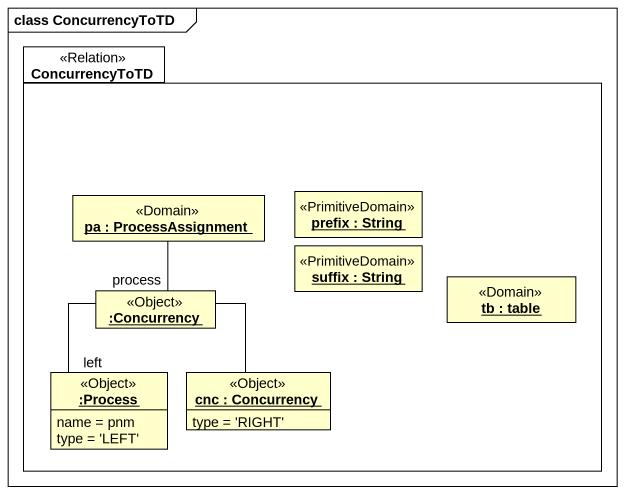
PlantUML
@startuml
mainframe class ConcurrencyToTD
hide circle
hide empty members
package ConcurrencyToTD <<Relation>> {
  object "pa : ProcessAssignment" as pa <<Domain>>
  object "prefix : String" as prefix <<PrimitiveDomain>>
  object "suffix : String" as suffix <<PrimitiveDomain>>
  object "tb : table" as tb <<Domain>>
  object ":Concurrency" as Concurrency <<Object>>
  object ":Process" as Process_ <<Object>> {
    name = pnm
    type = 'LEFT'
  }
  object "cnc : Concurrency" as cnc <<Object>> {
    type = 'RIGHT'
  }
}
pa -- Concurrency : process
Concurrency -- Process_ : left
Concurrency -- cnc
@enduml
